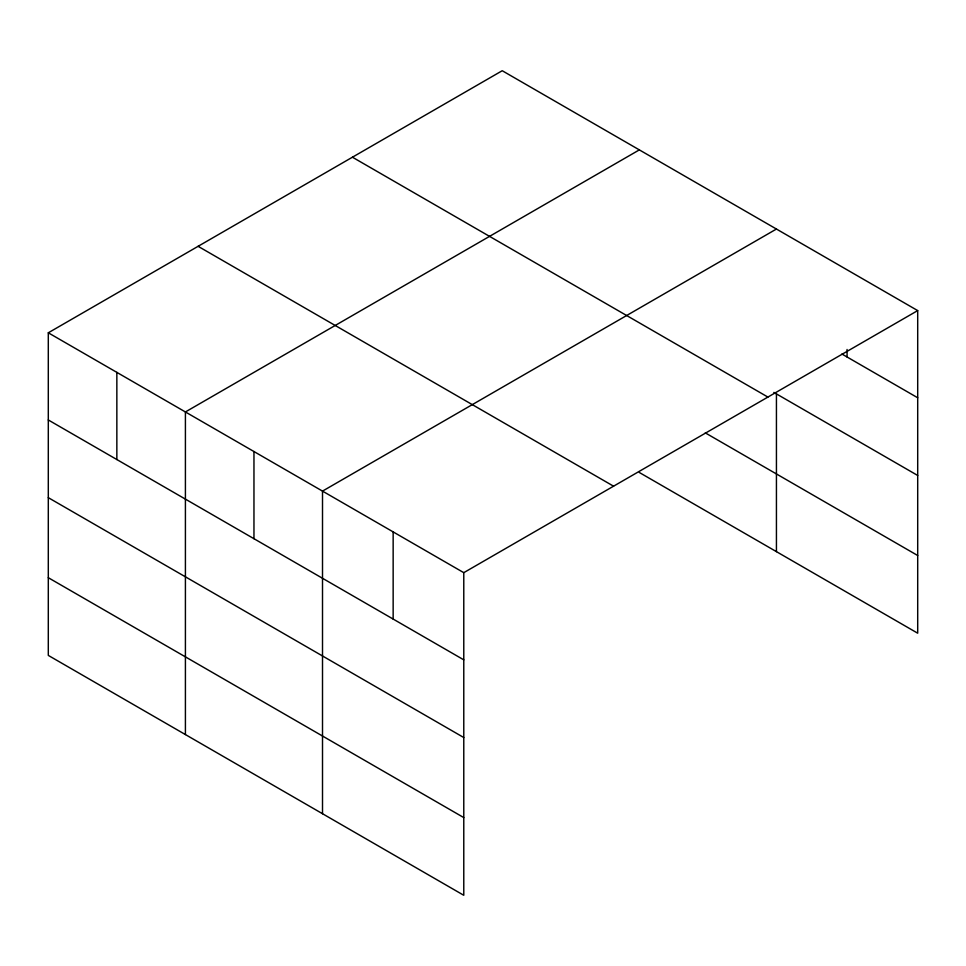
<?xml version="1.0" encoding="UTF-8"?>
<svg xmlns="http://www.w3.org/2000/svg" width="966" height="966" viewBox="0 0 966 966"><rect width="100%" height="100%" fill="white"/><g stroke="black" fill="none" stroke-linecap="round" stroke-linejoin="round"><path stroke-width="1.45" d="M917.7 310.593L502.223 70.723L48.3 332.799L48.3 655.407L463.777 895.277L463.777 572.669L917.7 310.593L917.7 633.201L639.335 472.495M639.335 149.887L185.412 411.951L185.412 734.558M776.435 229.039L322.511 491.114L322.511 813.722M841.929 354.027L917.7 397.763M773.851 392.413L917.7 475.465M352.433 157.204L767.91 397.074M705.301 432.877L917.7 555.51M198.09 246.306L613.567 486.188M48.3 332.799L463.777 572.669M48.3 419.969L463.777 659.838M48.3 497.659L463.777 737.529M48.3 577.704L463.777 817.586M847.073 349.475L847.073 356.985M776.435 393.899L776.435 551.646M393.15 531.892L393.15 619.061M253.961 451.533L253.961 538.702M116.85 372.369L116.85 459.538"/></g></svg>
